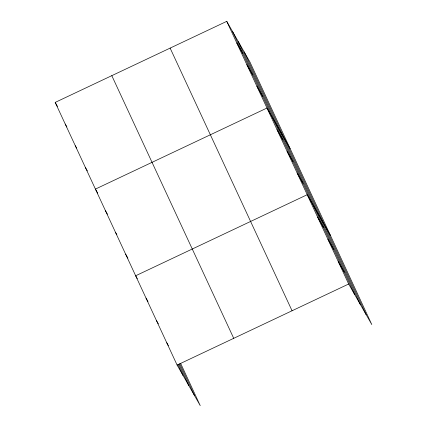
<?xml version="1.0" encoding="UTF-8"?>
<svg xmlns="http://www.w3.org/2000/svg" width="427" height="427" viewBox="0 0 427 427"><rect width="100%" height="100%" fill="white"/><g stroke="black" fill="none" stroke-linecap="round" stroke-linejoin="round"><path stroke-width="0.64" d="M180.653 363.409L200.258 405.65L177.114 365.074L55.184 102.411L226.742 21.35L249.886 61.926L371.816 324.589L348.672 284.014L226.742 21.35M177.114 365.074L348.672 284.014M236.798 43.02L242.723 53.407M246.859 64.691L252.784 75.077M256.915 86.361L262.84 96.748M290.12 148.607L266.976 108.031L95.424 189.092L97.724 193.127M277.038 129.701L282.962 140.083M287.093 151.371L293.018 161.753M297.155 173.036L303.079 183.423M330.359 235.282L307.216 194.707L135.658 275.767L137.307 278.655M317.576 217.033L323.501 227.42M327.941 239.36L333.866 249.747M338.307 261.687L344.231 272.074M55.184 102.411L57.49 106.451M65.246 124.081L66.89 126.963M75.307 145.751L76.62 148.057M85.363 167.421L87.338 170.88M105.48 210.757L107.455 214.221M115.541 232.427L116.859 234.738M125.602 254.097L127.903 258.138M146.023 298.094L147.998 301.558M156.389 320.421L158.364 323.885M166.754 342.748L168.398 345.635M244.201 51.961L366.131 314.63M238.346 41.697L360.276 304.36M232.662 31.737L354.591 294.4M170.127 48.102L292.057 310.765M111.799 75.659L233.729 338.323M179.73 363.708L194.579 395.685M178.918 364.306L188.723 385.421M178 364.599L183.039 375.461"/></g></svg>
